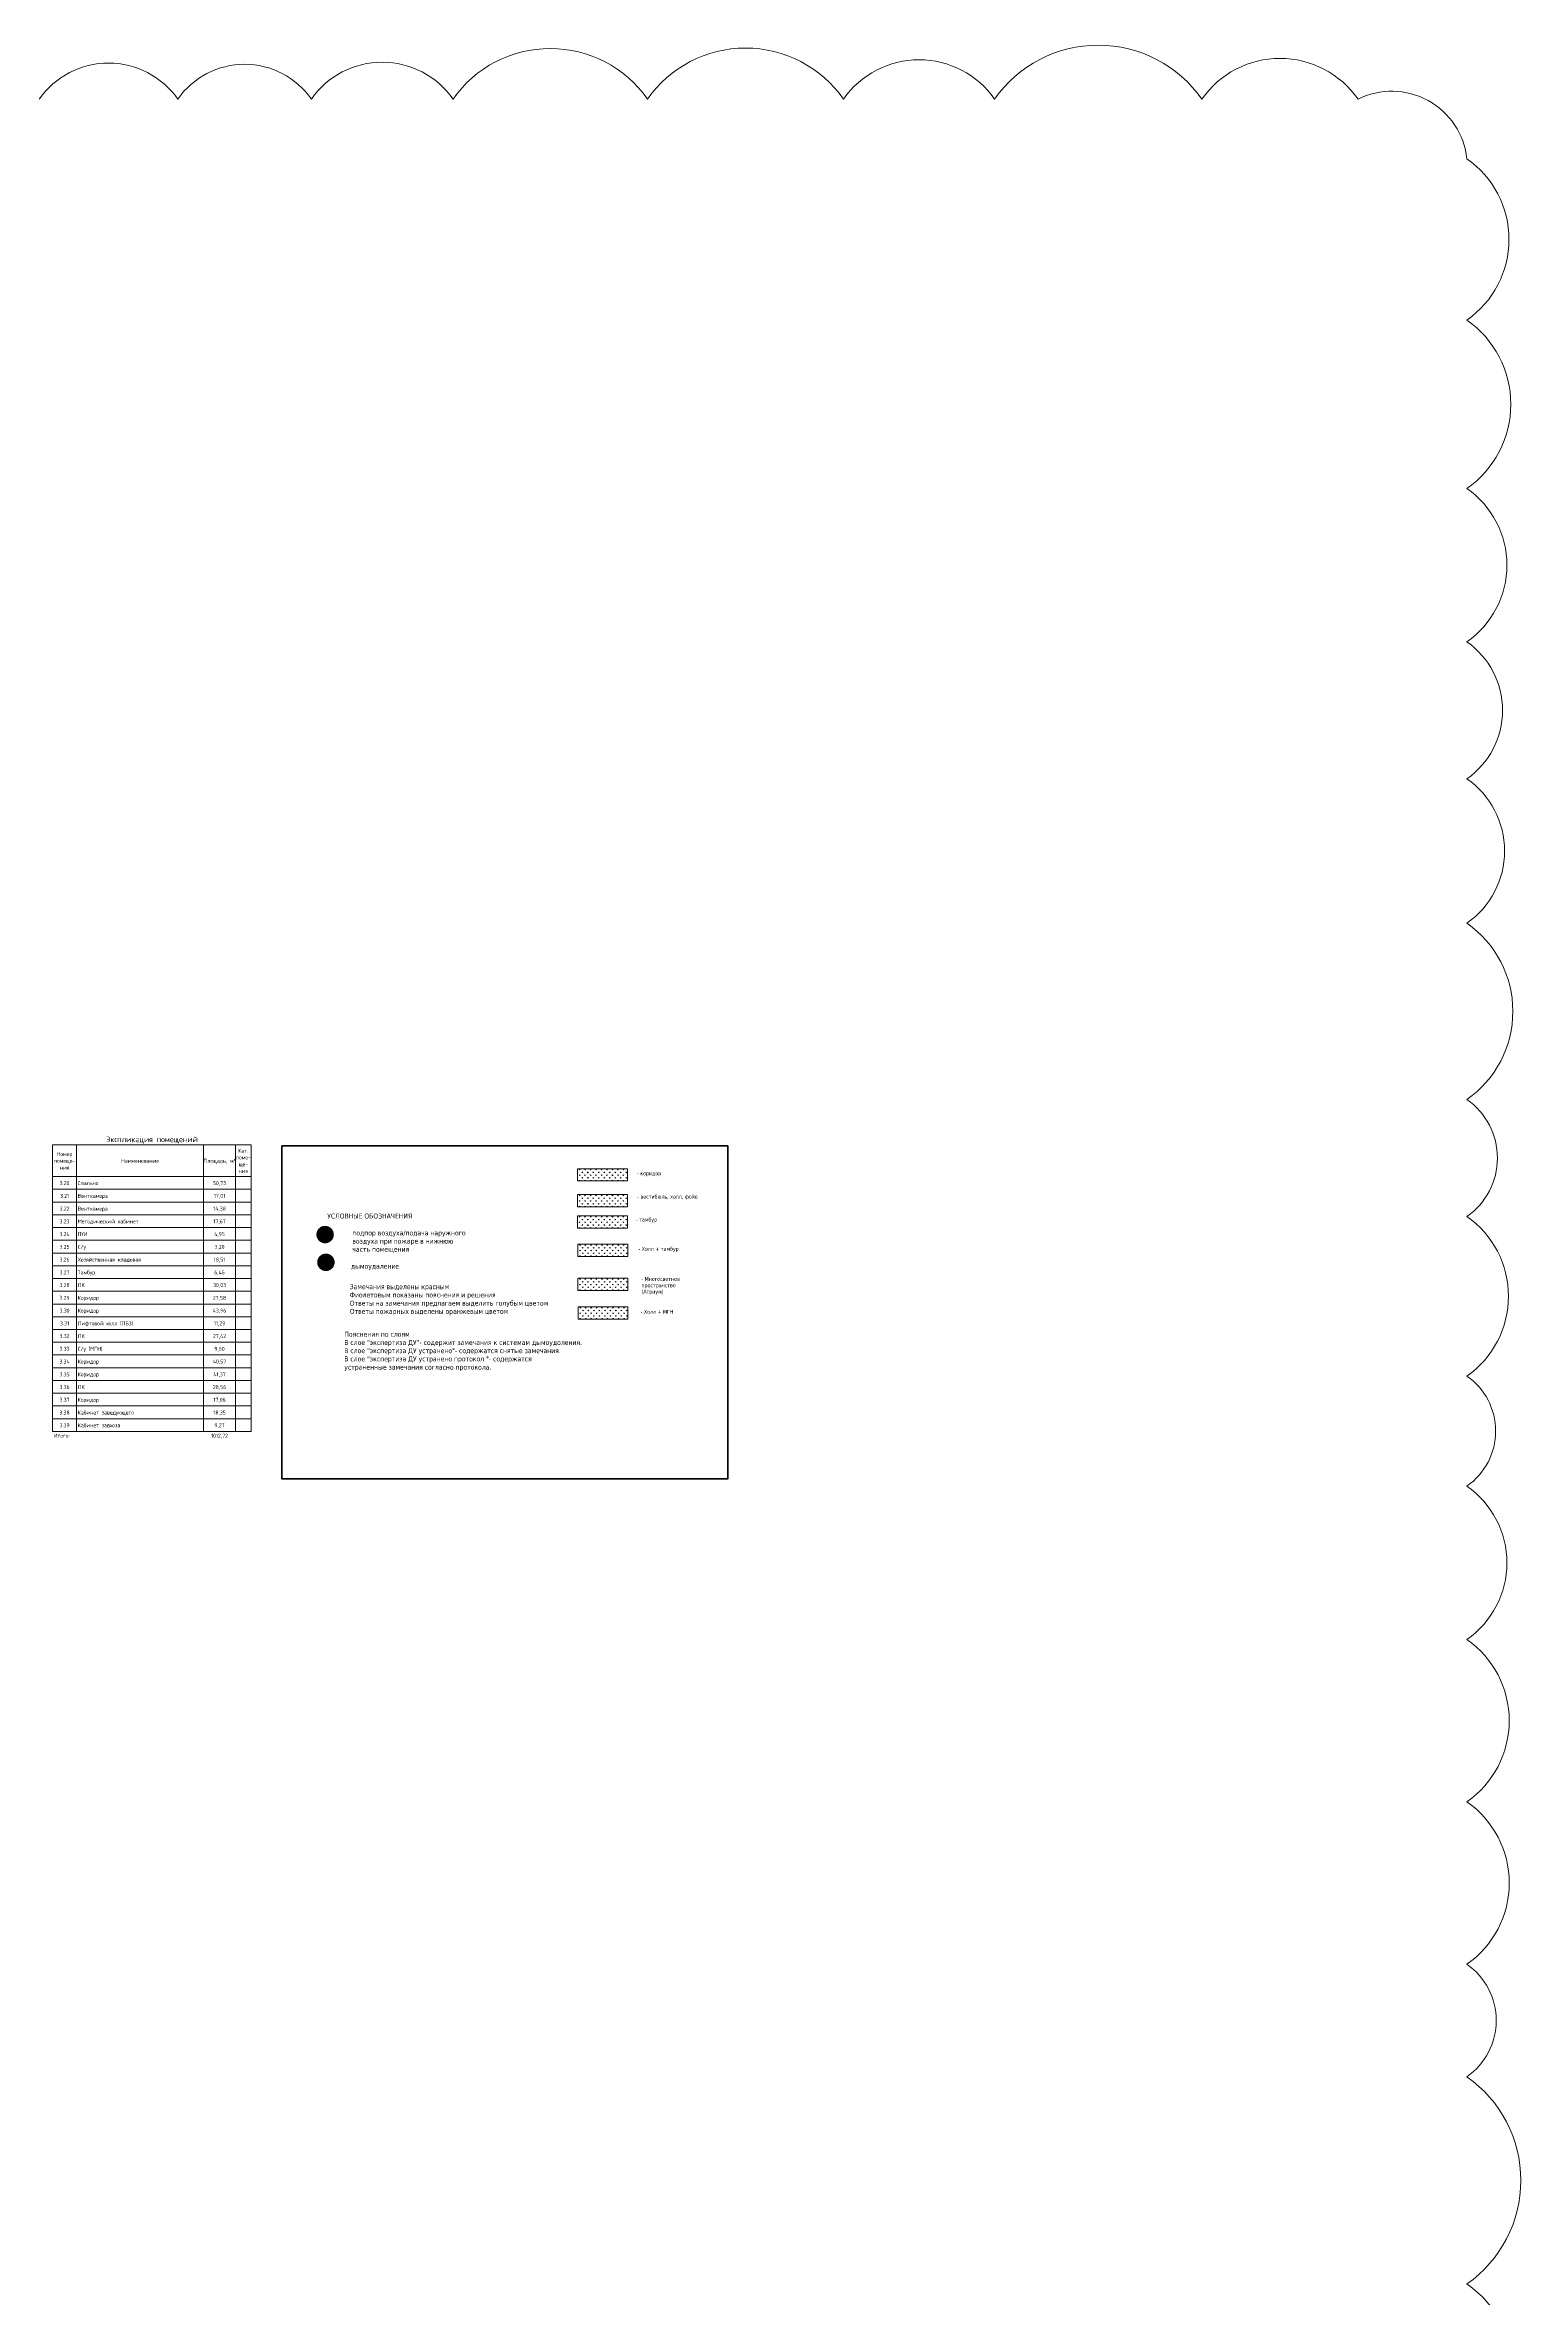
# Model space of a CAD drawing. Header units: millimetres. Extents: x -584918 to 2941280, y 3000189 to 4229862.
# Drawn here: x -310755 to -217896, y 3991821 to 4133626 of the extents above; entities that cross this region are included whole.
import ezdxf

# ---------------------------------------------------------------- set-up
doc = ezdxf.new("R2010")
doc.units = ezdxf.units.MM
for name, color, linetype, lineweight in [('Графика', 7, 'Continuous', 0), ('Линии', 7, 'Continuous', 0), ('экспертиза ДУ', 1, 'Continuous', 0), ('экспертиза условные обозначения', 1, 'Continuous', 0)]:
    doc.layers.add(name, color=color, linetype=linetype, lineweight=lineweight)
doc.styles.add('GOST Common_11', font='', dxfattribs={"width": 0.9, "height": 3.5})
doc.styles.add('GOST Common_8', font='', dxfattribs={"width": 0.9, "height": 2.5})
doc.styles.get("Standard").update_dxf_attribs({"font": 'arial.ttf'})
doc.styles.add('ЭКСПЕРТИЗА', font='tahoma.ttf')
doc.styles.get('GOST Common_11').set_extended_font_data('GOST Common')
doc.styles.get('GOST Common_8').set_extended_font_data('GOST Common')

msp = doc.modelspace()

# ---------------------------------------------------------------- hatches: boundary and pattern name
at = {"layer": 'экспертиза ДУ', "lineweight": 0}
h = msp.add_hatch(color=5, dxfattribs=at)
edge = h.paths.add_edge_path()
edge.add_arc((-293135.763, 4058787.904), 550.23, 0, 360)
h = msp.add_hatch(color=30, dxfattribs=at)
edge = h.paths.add_edge_path()
edge.add_arc((-293084.715, 4057041.186), 550.23, 0, 360)
at = {"layer": 'экспертиза условные обозначения', "lineweight": 0}
h = msp.add_hatch(dxfattribs=at)
h.set_pattern_fill('GRASS', color=3, scale=9.6, style=0)
h.set_pattern_definition([(90, (-158325.17, 4085439.91), (-172.42092, 172.42092), [45.72, -299.12184]), (45, (-158325.17, 4085439.91), (-172.4209, 172.4209), [45.72, -198.12]), (135, (-158325.17, 4085439.91), (-172.4209, -172.4209), [45.72, -198.12])])
h.paths.add_polyline_path([(-277250.213, 4062928.898), (-274118.879, 4062928.898), (-274118.879, 4062162.843), (-277250.213, 4062162.843)])
h = msp.add_hatch(dxfattribs=at)
h.set_pattern_fill('GRASS', color=6, scale=9.6, style=0)
h.set_pattern_definition([(90, (-158325.17, 4083810.15), (-172.42092, 172.42092), [45.72, -299.12184]), (45, (-158325.17, 4083810.15), (-172.4209, 172.4209), [45.72, -198.12]), (135, (-158325.17, 4083810.15), (-172.4209, -172.4209), [45.72, -198.12])])
h.paths.add_polyline_path([(-277250.213, 4061299.131), (-274118.879, 4061299.131), (-274118.879, 4060533.076), (-277250.213, 4060533.076)])
h = msp.add_hatch(dxfattribs=at)
h.set_pattern_fill('GRASS', color=4, scale=9.6, style=0)
h.set_pattern_definition([(90, (-158325.17, 4082468.95), (-172.42092, 172.42092), [45.72, -299.12184]), (45, (-158325.17, 4082468.95), (-172.4209, 172.4209), [45.72, -198.12]), (135, (-158325.17, 4082468.95), (-172.4209, -172.4209), [45.72, -198.12])])
h.paths.add_polyline_path([(-277250.213, 4059957.938), (-274118.879, 4059957.938), (-274118.879, 4059191.884), (-277250.213, 4059191.884)])
at = {"layer": 'экспертиза условные обозначения', "lineweight": 0, "true_color": 0x636466}
h = msp.add_hatch(dxfattribs=at)
h.set_pattern_fill('GRASS', color=251, scale=9.6, style=0)
h.set_pattern_definition([(90, (-158305, 4080694.47), (-172.42092, 172.42092), [45.72, -299.12184]), (45, (-158305, 4080694.47), (-172.4209, 172.4209), [45.72, -198.12]), (135, (-158305, 4080694.47), (-172.4209, -172.4209), [45.72, -198.12])])
h.paths.add_polyline_path([(-277230.04, 4058183.451), (-274098.707, 4058183.451), (-274098.707, 4057417.397), (-277230.04, 4057417.397)])
at = {"layer": 'экспертиза условные обозначения', "lineweight": 0}
h = msp.add_hatch(dxfattribs=at)
h.set_pattern_fill('GRASS', color=2, scale=9.6, style=0)
h.set_pattern_definition([(90, (-158305, 4078555.21), (-172.42092, 172.42092), [45.72, -299.12184]), (45, (-158305, 4078555.21), (-172.4209, 172.4209), [45.72, -198.12]), (135, (-158305, 4078555.21), (-172.4209, -172.4209), [45.72, -198.12])])
h.paths.add_polyline_path([(-277230.04, 4056044.198), (-274098.707, 4056044.198), (-274098.707, 4055278.143), (-277230.04, 4055278.143)])
h = msp.add_hatch(dxfattribs=at)
h.set_pattern_fill('GRASS', color=5, scale=9.6, style=0)
h.set_pattern_definition([(90, (-158286.7, 4076749.96), (-172.42092, 172.42092), [45.72, -299.12184]), (45, (-158286.7, 4076749.96), (-172.4209, 172.4209), [45.72, -198.12]), (135, (-158286.7, 4076749.96), (-172.4209, -172.4209), [45.72, -198.12])])
h.paths.add_polyline_path([(-277211.735, 4054238.947), (-274080.402, 4054238.947), (-274080.402, 4053472.892), (-277211.735, 4053472.892)])

# ---------------------------------------------------------------- linework, layer by layer
at = {"layer": 'Линии'}
for p, q in [((-310279.044, 4064440.104), (-310279.044, 4062435.502)), ((-310279.044, 4064440.104), (-297778.64, 4064440.104)), ((-308779.044, 4064440.104), (-308779.044, 4062435.502)), ((-300779.044, 4064440.104), (-300779.044, 4062435.502)), ((-298779.044, 4064440.104), (-298779.044, 4062435.502)), ((-297779.044, 4064440.104), (-297779.044, 4062435.502)), ((-308779.044, 4062435.502), (-310279.044, 4062435.502)), ((-310279.044, 4062435.502), (-310279.044, 4061633.661)), ((-308779.044, 4061633.661), (-310279.044, 4061633.661)), ((-310279.044, 4061633.661), (-310279.044, 4060831.821)), ((-300779.044, 4062435.502), (-308779.044, 4062435.502)), ((-308779.044, 4062435.502), (-308779.044, 4061633.661)), ((-300779.044, 4061633.661), (-308779.044, 4061633.661)), ((-308779.044, 4061633.661), (-308779.044, 4060831.821)), ((-298779.044, 4062435.502), (-300779.044, 4062435.502)), ((-300779.044, 4062435.502), (-300779.044, 4061633.661)), ((-298779.044, 4061633.661), (-300779.044, 4061633.661)), ((-300779.044, 4061633.661), (-300779.044, 4060831.821)), ((-297779.044, 4062435.502), (-298779.044, 4062435.502)), ((-298779.044, 4062435.502), (-298779.044, 4061633.661)), ((-297779.044, 4061633.661), (-298779.044, 4061633.661)), ((-298779.044, 4061633.661), (-298779.044, 4060831.821)), ((-297779.044, 4062435.502), (-297779.044, 4061633.661)), ((-297779.044, 4061633.661), (-297779.044, 4060831.821)), ((-308779.044, 4060831.821), (-310279.044, 4060831.821)), ((-310279.044, 4060831.821), (-310279.044, 4060029.98)), ((-308779.044, 4060029.98), (-310279.044, 4060029.98)), ((-310279.044, 4060029.98), (-310279.044, 4059228.139)), ((-300779.044, 4060831.821), (-308779.044, 4060831.821)), ((-308779.044, 4060831.821), (-308779.044, 4060029.98)), ((-300779.044, 4060029.98), (-308779.044, 4060029.98)), ((-308779.044, 4060029.98), (-308779.044, 4059228.139)), ((-298779.044, 4060831.821), (-300779.044, 4060831.821)), ((-300779.044, 4060831.821), (-300779.044, 4060029.98)), ((-298779.044, 4060029.98), (-300779.044, 4060029.98)), ((-300779.044, 4060029.98), (-300779.044, 4059228.139)), ((-297779.044, 4060831.821), (-298779.044, 4060831.821)), ((-298779.044, 4060831.821), (-298779.044, 4060029.98)), ((-297779.044, 4060029.98), (-298779.044, 4060029.98)), ((-298779.044, 4060029.98), (-298779.044, 4059228.139)), ((-297779.044, 4060831.821), (-297779.044, 4060029.98)), ((-297779.044, 4060029.98), (-297779.044, 4059228.139)), ((-308779.044, 4059228.139), (-310279.044, 4059228.139)), ((-310279.044, 4059228.139), (-310279.044, 4058426.299)), ((-300779.044, 4059228.139), (-308779.044, 4059228.139)), ((-308779.044, 4059228.139), (-308779.044, 4058426.299)), ((-298779.044, 4059228.139), (-300779.044, 4059228.139)), ((-300779.044, 4059228.139), (-300779.044, 4058426.299)), ((-297779.044, 4059228.139), (-298779.044, 4059228.139)), ((-298779.044, 4059228.139), (-298779.044, 4058426.299)), ((-297779.044, 4059228.139), (-297779.044, 4058426.299)), ((-308779.044, 4058426.299), (-310279.044, 4058426.299)), ((-310279.044, 4058426.299), (-310279.044, 4057624.458)), ((-308779.044, 4057624.458), (-310279.044, 4057624.458)), ((-310279.044, 4057624.458), (-310279.044, 4056822.617)), ((-300779.044, 4058426.299), (-308779.044, 4058426.299)), ((-308779.044, 4058426.299), (-308779.044, 4057624.458)), ((-300779.044, 4057624.458), (-308779.044, 4057624.458)), ((-308779.044, 4057624.458), (-308779.044, 4056822.617)), ((-298779.044, 4058426.299), (-300779.044, 4058426.299)), ((-300779.044, 4058426.299), (-300779.044, 4057624.458)), ((-298779.044, 4057624.458), (-300779.044, 4057624.458)), ((-300779.044, 4057624.458), (-300779.044, 4056822.617)), ((-297779.044, 4058426.299), (-298779.044, 4058426.299)), ((-298779.044, 4058426.299), (-298779.044, 4057624.458)), ((-297779.044, 4057624.458), (-298779.044, 4057624.458)), ((-298779.044, 4057624.458), (-298779.044, 4056822.617)), ((-297779.044, 4058426.299), (-297779.044, 4057624.458)), ((-297779.044, 4057624.458), (-297779.044, 4056822.617)), ((-308779.044, 4056822.617), (-310279.044, 4056822.617)), ((-310279.044, 4056822.617), (-310279.044, 4056020.776)), ((-308779.044, 4056020.776), (-310279.044, 4056020.776)), ((-310279.044, 4056020.776), (-310279.044, 4055218.936)), ((-300779.044, 4056822.617), (-308779.044, 4056822.617)), ((-308779.044, 4056822.617), (-308779.044, 4056020.776)), ((-300779.044, 4056020.776), (-308779.044, 4056020.776)), ((-308779.044, 4056020.776), (-308779.044, 4055218.936)), ((-298779.044, 4056822.617), (-300779.044, 4056822.617)), ((-300779.044, 4056822.617), (-300779.044, 4056020.776)), ((-298779.044, 4056020.776), (-300779.044, 4056020.776)), ((-300779.044, 4056020.776), (-300779.044, 4055218.936)), ((-297779.044, 4056822.617), (-298779.044, 4056822.617)), ((-298779.044, 4056822.617), (-298779.044, 4056020.776)), ((-297779.044, 4056020.776), (-298779.044, 4056020.776)), ((-298779.044, 4056020.776), (-298779.044, 4055218.936)), ((-297779.044, 4056822.617), (-297779.044, 4056020.776)), ((-297779.044, 4056020.776), (-297779.044, 4055218.936)), ((-308779.044, 4055218.936), (-310279.044, 4055218.936)), ((-310279.044, 4055218.936), (-310279.044, 4054417.095)), ((-308779.044, 4054417.095), (-310279.044, 4054417.095)), ((-310279.044, 4054417.095), (-310279.044, 4053615.254)), ((-300779.044, 4055218.936), (-308779.044, 4055218.936)), ((-308779.044, 4055218.936), (-308779.044, 4054417.095)), ((-300779.044, 4054417.095), (-308779.044, 4054417.095)), ((-308779.044, 4054417.095), (-308779.044, 4053615.254)), ((-298779.044, 4055218.936), (-300779.044, 4055218.936)), ((-300779.044, 4055218.936), (-300779.044, 4054417.095)), ((-298779.044, 4054417.095), (-300779.044, 4054417.095)), ((-300779.044, 4054417.095), (-300779.044, 4053615.254)), ((-297779.044, 4055218.936), (-298779.044, 4055218.936)), ((-298779.044, 4055218.936), (-298779.044, 4054417.095)), ((-297779.044, 4054417.095), (-298779.044, 4054417.095)), ((-298779.044, 4054417.095), (-298779.044, 4053615.254)), ((-297779.044, 4055218.936), (-297779.044, 4054417.095)), ((-297779.044, 4054417.095), (-297779.044, 4053615.254)), ((-308779.044, 4053615.254), (-310279.044, 4053615.254)), ((-310279.044, 4053615.254), (-310279.044, 4052813.414)), ((-308779.044, 4052813.414), (-310279.044, 4052813.414)), ((-310279.044, 4052813.414), (-310279.044, 4052011.573)), ((-300779.044, 4053615.254), (-308779.044, 4053615.254)), ((-308779.044, 4053615.254), (-308779.044, 4052813.414)), ((-300779.044, 4052813.414), (-308779.044, 4052813.414)), ((-308779.044, 4052813.414), (-308779.044, 4052011.573)), ((-298779.044, 4053615.254), (-300779.044, 4053615.254)), ((-300779.044, 4053615.254), (-300779.044, 4052813.414)), ((-298779.044, 4052813.414), (-300779.044, 4052813.414)), ((-300779.044, 4052813.414), (-300779.044, 4052011.573)), ((-297779.044, 4053615.254), (-298779.044, 4053615.254)), ((-298779.044, 4053615.254), (-298779.044, 4052813.414)), ((-297779.044, 4052813.414), (-298779.044, 4052813.414)), ((-298779.044, 4052813.414), (-298779.044, 4052011.573)), ((-297779.044, 4053615.254), (-297779.044, 4052813.414)), ((-297779.044, 4052813.414), (-297779.044, 4052011.573)), ((-308779.044, 4052011.573), (-310279.044, 4052011.573)), ((-310279.044, 4052011.573), (-310279.044, 4051209.732)), ((-300779.044, 4052011.573), (-308779.044, 4052011.573)), ((-308779.044, 4052011.573), (-308779.044, 4051209.732)), ((-298779.044, 4052011.573), (-300779.044, 4052011.573)), ((-300779.044, 4052011.573), (-300779.044, 4051209.732)), ((-297779.044, 4052011.573), (-298779.044, 4052011.573)), ((-298779.044, 4052011.573), (-298779.044, 4051209.732)), ((-297779.044, 4052011.573), (-297779.044, 4051209.732)), ((-308779.044, 4051209.732), (-310279.044, 4051209.732)), ((-310279.044, 4051209.732), (-310279.044, 4050407.892)), ((-308779.044, 4050407.892), (-310279.044, 4050407.892)), ((-310279.044, 4050407.892), (-310279.044, 4049606.051)), ((-300779.044, 4051209.732), (-308779.044, 4051209.732)), ((-308779.044, 4051209.732), (-308779.044, 4050407.892)), ((-300779.044, 4050407.892), (-308779.044, 4050407.892)), ((-308779.044, 4050407.892), (-308779.044, 4049606.051)), ((-298779.044, 4051209.732), (-300779.044, 4051209.732)), ((-300779.044, 4051209.732), (-300779.044, 4050407.892)), ((-298779.044, 4050407.892), (-300779.044, 4050407.892)), ((-300779.044, 4050407.892), (-300779.044, 4049606.051)), ((-297779.044, 4051209.732), (-298779.044, 4051209.732)), ((-298779.044, 4051209.732), (-298779.044, 4050407.892)), ((-297779.044, 4050407.892), (-298779.044, 4050407.892)), ((-298779.044, 4050407.892), (-298779.044, 4049606.051)), ((-297779.044, 4051209.732), (-297779.044, 4050407.892)), ((-297779.044, 4050407.892), (-297779.044, 4049606.051)), ((-308779.044, 4049606.051), (-310279.044, 4049606.051)), ((-310279.044, 4049606.051), (-310279.044, 4048804.21)), ((-308779.044, 4048804.21), (-310279.044, 4048804.21)), ((-310279.044, 4048804.21), (-310279.044, 4048002.37)), ((-300779.044, 4049606.051), (-308779.044, 4049606.051)), ((-308779.044, 4049606.051), (-308779.044, 4048804.21)), ((-300779.044, 4048804.21), (-308779.044, 4048804.21)), ((-308779.044, 4048804.21), (-308779.044, 4048002.37)), ((-298779.044, 4049606.051), (-300779.044, 4049606.051)), ((-300779.044, 4049606.051), (-300779.044, 4048804.21)), ((-298779.044, 4048804.21), (-300779.044, 4048804.21)), ((-300779.044, 4048804.21), (-300779.044, 4048002.37)), ((-297779.044, 4049606.051), (-298779.044, 4049606.051)), ((-298779.044, 4049606.051), (-298779.044, 4048804.21)), ((-297779.044, 4048804.21), (-298779.044, 4048804.21)), ((-298779.044, 4048804.21), (-298779.044, 4048002.37)), ((-297779.044, 4049606.051), (-297779.044, 4048804.21)), ((-297779.044, 4048804.21), (-297779.044, 4048002.37)), ((-308779.044, 4048002.37), (-310279.044, 4048002.37)), ((-310279.044, 4048002.37), (-310279.044, 4047200.529)), ((-308779.044, 4047200.529), (-310279.044, 4047200.529)), ((-310279.044, 4047200.529), (-310279.044, 4046398.688)), ((-300779.044, 4048002.37), (-308779.044, 4048002.37)), ((-308779.044, 4048002.37), (-308779.044, 4047200.529)), ((-300779.044, 4047200.529), (-308779.044, 4047200.529)), ((-308779.044, 4047200.529), (-308779.044, 4046398.688)), ((-298779.044, 4048002.37), (-300779.044, 4048002.37)), ((-300779.044, 4048002.37), (-300779.044, 4047200.529)), ((-298779.044, 4047200.529), (-300779.044, 4047200.529)), ((-300779.044, 4047200.529), (-300779.044, 4046398.688)), ((-297779.044, 4048002.37), (-298779.044, 4048002.37)), ((-298779.044, 4048002.37), (-298779.044, 4047200.529)), ((-297779.044, 4047200.529), (-298779.044, 4047200.529)), ((-298779.044, 4047200.529), (-298779.044, 4046398.688)), ((-297779.044, 4048002.37), (-297779.044, 4047200.529)), ((-297779.044, 4047200.529), (-297779.044, 4046398.688)), ((-308779.044, 4046398.688), (-310279.044, 4046398.688)), ((-300779.044, 4046398.688), (-308779.044, 4046398.688)), ((-298779.044, 4046398.688), (-300779.044, 4046398.688)), ((-297779.044, 4046398.688), (-298779.044, 4046398.688)), ((-297778.64, 4046398.688), (-297779.044, 4046398.688))]:
    msp.add_line(p, q, dxfattribs=at)
at = {"layer": 'экспертиза ДУ', "color": 2}
msp.add_lwpolyline([(-221291.091, 3981301.389, 0.52056705), (-221291.091, 3992762.717, 0.52056705), (-221291.091, 4005796.562, 0.52056705), (-221291.091, 4012880.112, 0.52056705), (-221291.091, 4023097.505, 0.52056705), (-221291.091, 4033306.964, 0.52056705), (-221291.091, 4042960.172, 0.52056705), (-221291.091, 4049886.45, 0.52056705), (-221291.091, 4059922.36, 0.52056705), (-221291.091, 4067284.645, 0.52056705), (-221291.091, 4078376.699, 0.52056705), (-221291.091, 4087464.704, 0.52056705), (-221291.091, 4096074.179, 0.52056705), (-221291.091, 4105731.253, 0.52056705), (-221291.091, 4116322.6, 0.52056705), (-221291.091, 4126472.853, 0.52056705), (-228144.896, 4130228.908, 0.52056705), (-237971.246, 4130228.908, 0.52056705), (-251014.247, 4130228.908, 0.52056705), (-260517.507, 4130228.908, 0.52056705), (-272853.495, 4130228.908, 0.52056705), (-285086.535, 4130228.908, 0.52056705), (-294002.416, 4130228.908, 0.52056705), (-302401.923, 4130228.908, 0.52056705), (-311120.248, 4130228.908, 0.52056705)], format="xyb", dxfattribs=at)
at = {"layer": 'экспертиза условные обозначения', "lineweight": 50, "ltscale": 10000}
msp.add_lwpolyline([(-295868.816, 4064363.414), (-267794.363, 4064363.414), (-267794.363, 4043419.634), (-295868.816, 4043419.634)], close=True, dxfattribs=at)
msp.add_lwpolyline([(-295868.816, 4064363.414), (-267794.363, 4064363.414), (-267794.363, 4043419.634), (-295868.816, 4043419.634)], close=True, dxfattribs=at)
at = {"layer": 'экспертиза условные обозначения', "color": 3, "lineweight": 0}
msp.add_lwpolyline([(-277250.213, 4062928.898), (-274118.879, 4062928.898), (-274118.879, 4062162.843), (-277250.213, 4062162.843)], close=True, dxfattribs=at)
at = {"layer": 'экспертиза условные обозначения', "color": 6, "lineweight": 0}
msp.add_lwpolyline([(-277250.213, 4061299.131), (-274118.879, 4061299.131), (-274118.879, 4060533.076), (-277250.213, 4060533.076)], close=True, dxfattribs=at)
at = {"layer": 'экспертиза условные обозначения', "color": 4, "lineweight": 0}
msp.add_lwpolyline([(-277250.213, 4059957.938), (-274118.879, 4059957.938), (-274118.879, 4059191.884), (-277250.213, 4059191.884)], close=True, dxfattribs=at)
at = {"layer": 'экспертиза условные обозначения', "color": 251, "lineweight": 0, "true_color": 0x636466}
msp.add_lwpolyline([(-277230.04, 4058183.451), (-274098.707, 4058183.451), (-274098.707, 4057417.397), (-277230.04, 4057417.397)], close=True, dxfattribs=at)
at = {"layer": 'экспертиза условные обозначения', "color": 2, "lineweight": 0}
msp.add_lwpolyline([(-277230.04, 4056044.198), (-274098.707, 4056044.198), (-274098.707, 4055278.143), (-277230.04, 4055278.143)], close=True, dxfattribs=at)
at = {"layer": 'экспертиза условные обозначения', "color": 5, "lineweight": 0}
msp.add_lwpolyline([(-277211.735, 4054238.947), (-274080.402, 4054238.947), (-274080.402, 4053472.892), (-277211.735, 4053472.892)], close=True, dxfattribs=at)

# ---------------------------------------------------------------- texts
at = {"layer": 'Графика', "line_spacing_factor": 1.022761}
for s, insert, char_height, width, attachment_point, style in [('Экспликация помещений', (-304028.842, 4064949.993), 350, 5600.43603, 2, 'GOST Common_11'), ('Кат.\\Pпоме-\\Pще-\\Pния', (-298279.044, 4064190.66), 250, 962.44692, 2, 'GOST Common_8'), ('Номер\\Pпомеще-\\Pния', (-309529.044, 4063977.585), 250, 1418.02524, 2, 'GOST Common_8'), ('Наименование', (-304779.044, 4063551.435), 250, 2353.31849, 2, 'GOST Common_8'), ('Площадь, м\\fGOST Common|b0|i0|c238|p34|;\\W.9;²', (-299779.044, 4063551.435), 250, 2009.37194, 2, 'GOST Common_8'), ('3.20', (-309529.044, 4062148.213), 250, 642.63697, 2, 'GOST Common_8'), ('3.21', (-309529.044, 4061346.373), 250, 591.3467, 2, 'GOST Common_8'), ('Спальня', (-308704.044, 4062148.213), 250, 1336.56422, 1, 'GOST Common_8'), ('Венткамера', (-308704.044, 4061346.373), 250, 2033.50854, 1, 'GOST Common_8'), ('50,73', (-299779.044, 4062148.213), 250, 841.76392, 2, 'GOST Common_8'), ('17,01', (-299779.044, 4061346.373), 250, 739.18337, 2, 'GOST Common_8'), ('3.22', (-309529.044, 4060544.532), 250, 642.63697, 2, 'GOST Common_8'), ('Венткамера', (-308704.044, 4060544.532), 250, 2033.50854, 1, 'GOST Common_8'), ('14,38', (-299779.044, 4060544.532), 250, 817.62732, 2, 'GOST Common_8'), ('3.24', (-309529.044, 4058940.851), 250, 669.79065, 2, 'GOST Common_8'), ('3.23', (-309529.044, 4059742.691), 250, 642.63697, 2, 'GOST Common_8'), ('Методический кабинет', (-308704.044, 4059742.691), 250, 3813.58278, 1, 'GOST Common_8'), ('ПУИ', (-308704.044, 4058940.851), 250, 642.63697, 1, 'GOST Common_8'), ('17,67', (-299779.044, 4059742.691), 250, 790.47365, 2, 'GOST Common_8'), ('4,95', (-299779.044, 4058940.851), 250, 681.85895, 2, 'GOST Common_8'), ('3.25', (-309529.044, 4058139.01), 250, 642.63697, 2, 'GOST Common_8'), ('3.26', (-309529.044, 4057337.169), 250, 642.63697, 2, 'GOST Common_8'), ('Хозяйственная кладовая', (-308704.044, 4057337.169), 250, 4175.63177, 1, 'GOST Common_8'), ('C/у', (-308704.044, 4058139.01), 250, 561.17595, 1, 'GOST Common_8'), ('18,51', (-299779.044, 4057337.169), 250, 739.18337, 2, 'GOST Common_8'), ('3,20', (-299779.044, 4058139.01), 250, 654.70527, 2, 'GOST Common_8'), ('3.28', (-309529.044, 4055733.488), 250, 642.63697, 2, 'GOST Common_8'), ('3.27', (-309529.044, 4056535.329), 250, 642.63697, 2, 'GOST Common_8'), ('ЛК', (-308704.044, 4055733.488), 250, 428.42465, 1, 'GOST Common_8'), ('Тамбур', (-308704.044, 4056535.329), 250, 1203.81292, 1, 'GOST Common_8'), ('30,03', (-299779.044, 4055733.488), 250, 841.76392, 2, 'GOST Common_8'), ('6,46', (-299779.044, 4056535.329), 250, 681.85895, 2, 'GOST Common_8'), ('3.29', (-309529.044, 4054931.647), 250, 642.63697, 2, 'GOST Common_8'), ('Коридор', (-308704.044, 4054931.647), 250, 1336.56422, 1, 'GOST Common_8'), ('27,58', (-299779.044, 4054931.647), 250, 841.76392, 2, 'GOST Common_8'), ('3.30', (-309529.044, 4054129.807), 250, 642.63697, 2, 'GOST Common_8'), ('3.31', (-309529.044, 4053327.966), 250, 591.3467, 2, 'GOST Common_8'), ('Лифтовой холл (ПБЗ)', (-308704.044, 4053327.966), 250, 3415.32888, 1, 'GOST Common_8'), ('Коридор', (-308704.044, 4054129.807), 250, 1336.56422, 1, 'GOST Common_8'), ('43,96', (-299779.044, 4054129.807), 250, 868.91759, 2, 'GOST Common_8'), ('11,29', (-299779.044, 4053327.966), 250, 739.18337, 2, 'GOST Common_8'), ('3.33', (-309529.044, 4051724.285), 250, 642.63697, 2, 'GOST Common_8'), ('3.32', (-309529.044, 4052526.125), 250, 642.63697, 2, 'GOST Common_8'), ('ЛК', (-308704.044, 4052526.125), 250, 428.42465, 1, 'GOST Common_8'), ('C/у (МГН)', (-308704.044, 4051724.285), 250, 1514.57164, 1, 'GOST Common_8'), ('27,42', (-299779.044, 4052526.125), 250, 868.91759, 2, 'GOST Common_8'), ('9,60', (-299779.044, 4051724.285), 250, 654.70527, 2, 'GOST Common_8'), ('3.34', (-309529.044, 4050922.444), 250, 669.79065, 2, 'GOST Common_8'), ('3.35', (-309529.044, 4050120.603), 250, 642.63697, 2, 'GOST Common_8'), ('Коридор', (-308704.044, 4050922.444), 250, 1336.56422, 1, 'GOST Common_8'), ('Коридор', (-308704.044, 4050120.603), 250, 1336.56422, 1, 'GOST Common_8'), ('40,57', (-299779.044, 4050922.444), 250, 868.91759, 2, 'GOST Common_8'), ('41,37', (-299779.044, 4050120.603), 250, 817.62732, 2, 'GOST Common_8'), ('3.36', (-309529.044, 4049318.763), 250, 642.63697, 2, 'GOST Common_8'), ('ЛК', (-308704.044, 4049318.763), 250, 428.42465, 1, 'GOST Common_8'), ('28,56', (-299779.044, 4049318.763), 250, 841.76392, 2, 'GOST Common_8'), ('3.38', (-309529.044, 4047715.081), 250, 642.63697, 2, 'GOST Common_8'), ('3.37', (-309529.044, 4048516.922), 250, 642.63697, 2, 'GOST Common_8'), ('Коридор', (-308704.044, 4048516.922), 250, 1336.56422, 1, 'GOST Common_8'), ('Кабинет заведующего', (-308704.044, 4047715.081), 250, 3707.98515, 1, 'GOST Common_8'), ('18,35', (-299779.044, 4047715.081), 250, 790.47365, 2, 'GOST Common_8'), ('17,06', (-299779.044, 4048516.922), 250, 790.47365, 2, 'GOST Common_8'), ('Итого:', (-310204.044, 4046261.745), 250, 1098.21529, 1, 'GOST Common_8'), ('3.39', (-309529.044, 4046913.241), 250, 642.63697, 2, 'GOST Common_8'), ('Кабинет завхоза', (-308704.044, 4046913.241), 250, 2851.13586, 1, 'GOST Common_8'), ('1012,72', (-299779.044, 4046261.745), 250, 1113.30067, 2, 'GOST Common_8'), ('9,27', (-299779.044, 4046913.241), 250, 654.70527, 2, 'GOST Common_8')]:
    msp.add_mtext(s, dxfattribs=dict(at, insert=insert, char_height=char_height, width=width, attachment_point=attachment_point, style=style))
at = {"layer": 'экспертиза условные обозначения', "color": 1, "ltscale": 100, "char_height": 240, "attachment_point": 1}
for s, insert, width in [('{\\fTahoma|b0|i0|c204|p32;- коридор}', (-273504.221, 4062760.112), 3130.93009), ('{\\fTahoma|b0|i0|c204|p34;- вестибюль, холл, фойе}', (-273495.344, 4061286.94), 5210.56064), ('{\\fTahoma|b0|i0|c204|p32;- тамбур}', (-273572.478, 4059847.933), 3130.93009), ('{\\fTahoma|b0|i0|c204|p34;- Холл + тамбур}', (-273415.989, 4058005.706), 3130.93009), ('{\\fTahoma|b0|i0|c204|p34;- Многосветное пространство (Атриум)}', (-273230.586, 4056113.521), 3130.93009), ('{\\fTahoma|b0|i0|c204|p34;- Холл + МГН}', (-273280.948, 4054045.197), 3130.93009)]:
    msp.add_mtext(s, dxfattribs=dict(at, insert=insert, width=width))
at = {"layer": 'экспертиза условные обозначения', "ltscale": 100, "insert": (-293006.134, 4060108.373), "char_height": 310.23876, "width": 24479.87797, "attachment_point": 1, "style": 'ЭКСПЕРТИЗА'}
msp.add_mtext('{\\fTahoma|b0|i0|c204|p32;\\W0.9;\\C9;УСЛОВНЫЕ ОБОЗНАЧЕНИЯ}', dxfattribs=at)
at = {"layer": 'экспертиза условные обозначения', "color": 1, "ltscale": 100, "char_height": 310.23876, "attachment_point": 1, "style": 'ЭКСПЕРТИЗА'}
for s, insert, width in [('подпор воздуха/подача наружного воздуха при пожаре в нижнюю часть помещения ', (-291423.819, 4059045.858), 7001.19268), ('{\\fTahoma|b0|i0|c204|p32;Замечания выделены красным\\P\\C6;Фиолетовым показаны пояснения и решения\\C2;\\P\\C4;Ответы на замечания предлагаем выделить голубым цветом\\P\\C30;Ответы пожарных выделены оранжевым цветом}', (-291586.189, 4055661.064), 13606.08265), ('дымоудаление  ', (-291511.645, 4056946.988), 6822.88904), ('{\\C7;Пояснения по слоям\\P}В слое "экспертиза ДУ"- содержит замечания к системам дымоудоления.\\P{\\C3;В слое "экспертиза ДУ устранено"- содержатся снятые замечания.\\PВ слое "экспертиза ДУ устранено протокол "- содержатся устраненные замечания согласно протокола.}', (-291930.357, 4052670.645), 13606.08265)]:
    msp.add_mtext(s, dxfattribs=dict(at, insert=insert, width=width))

doc.saveas('drawing.dxf')
